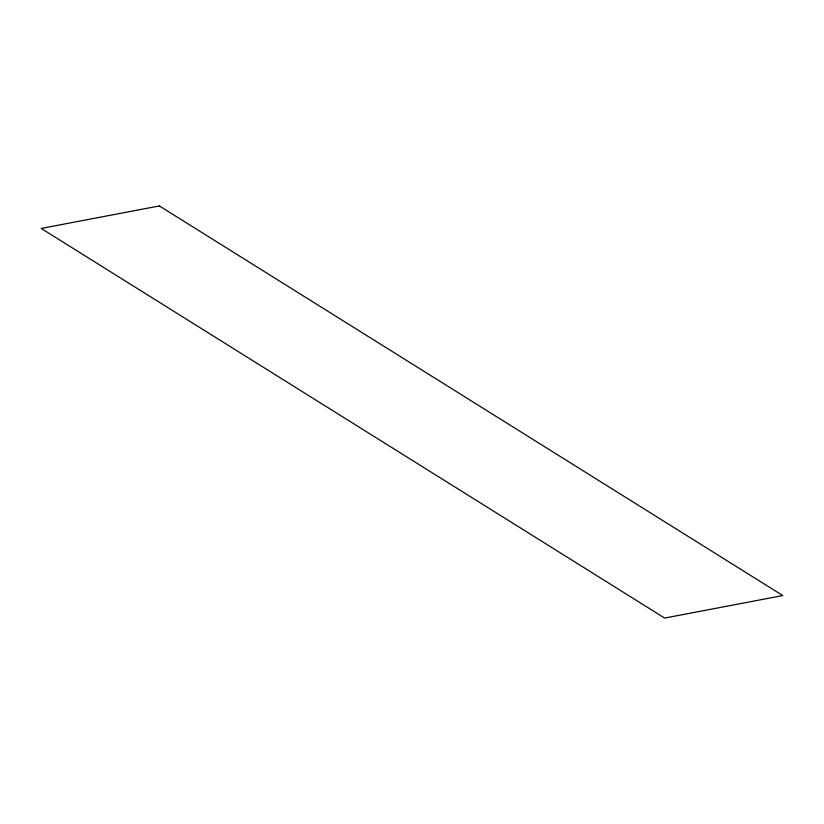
<?xml version="1.0" encoding="UTF-8"?>
<svg xmlns="http://www.w3.org/2000/svg" width="824" height="824" viewBox="0 0 824 824"><rect width="100%" height="100%" fill="white"/><g stroke="black" fill="none" stroke-linecap="round" stroke-linejoin="round"><path stroke-width="1.24" d="M159.372 205.938L41.2 228.433L664.628 618.062L782.8 595.567L159.372 205.938"/></g></svg>
